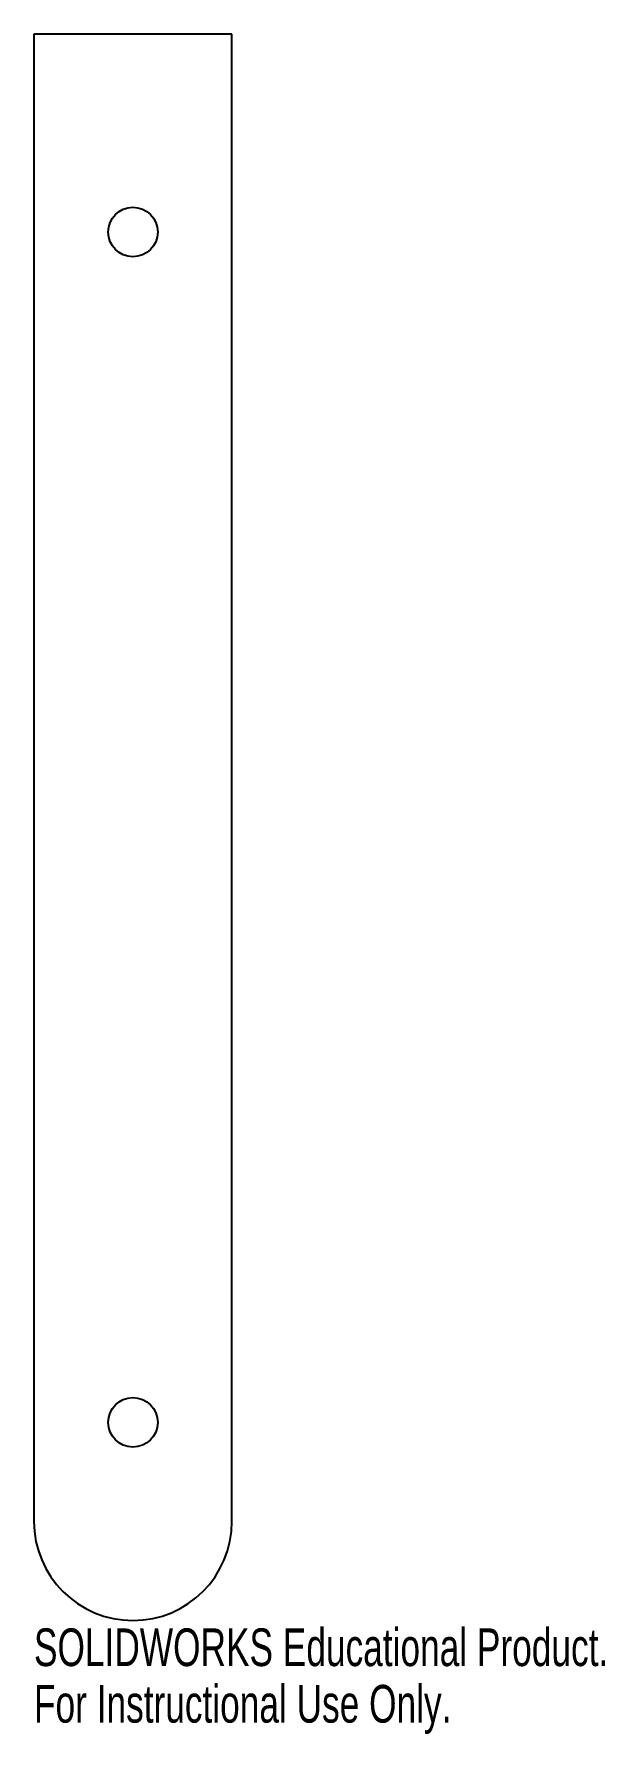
# Model space of a CAD drawing. Header units: inches. Extents: x -0.25 to 2.63, y -7.48 to 1.11.
import ezdxf

# ---------------------------------------------------------------- set-up
doc = ezdxf.new("R2010")
doc.units = ezdxf.units.IN
doc.header["$MEASUREMENT"] = 0
doc.styles.add('SLDTEXTSTYLE0', font='TXT', dxfattribs={"width": 0.7})

msp = doc.modelspace()

# ---------------------------------------------------------------- linework, layer by layer
at = {"color": 7, "linetype": 'Continuous', "lineweight": 25}
for p, q in [((-0.2521, 1.105), (-0.2521, -6.405)), ((0.7479, 1.105), (-0.2521, 1.105)), ((0.7479, -6.405), (0.7479, 1.105))]:
    msp.add_line(p, q, dxfattribs=at)
for centre in [(0.2479, 0.105), (0.2479, -5.905)]:
    msp.add_circle(centre, 0.125, dxfattribs=at)
msp.add_arc((0.2479, -6.405), 0.5, 180, 0, dxfattribs=at)

# ---------------------------------------------------------------- texts
at = {"color": 7, "linetype": 'Continuous', "char_height": 0.1903, "attachment_point": 1, "style": 'SLDTEXTSTYLE0'}
for s, insert in [('SOLIDWORKS Educational Product.', (-0.2521, -6.9451)), ('For Instructional Use Only.', (-0.2521, -7.2305))]:
    msp.add_mtext(s, dxfattribs=dict(at, insert=insert))

doc.saveas('drawing.dxf')
